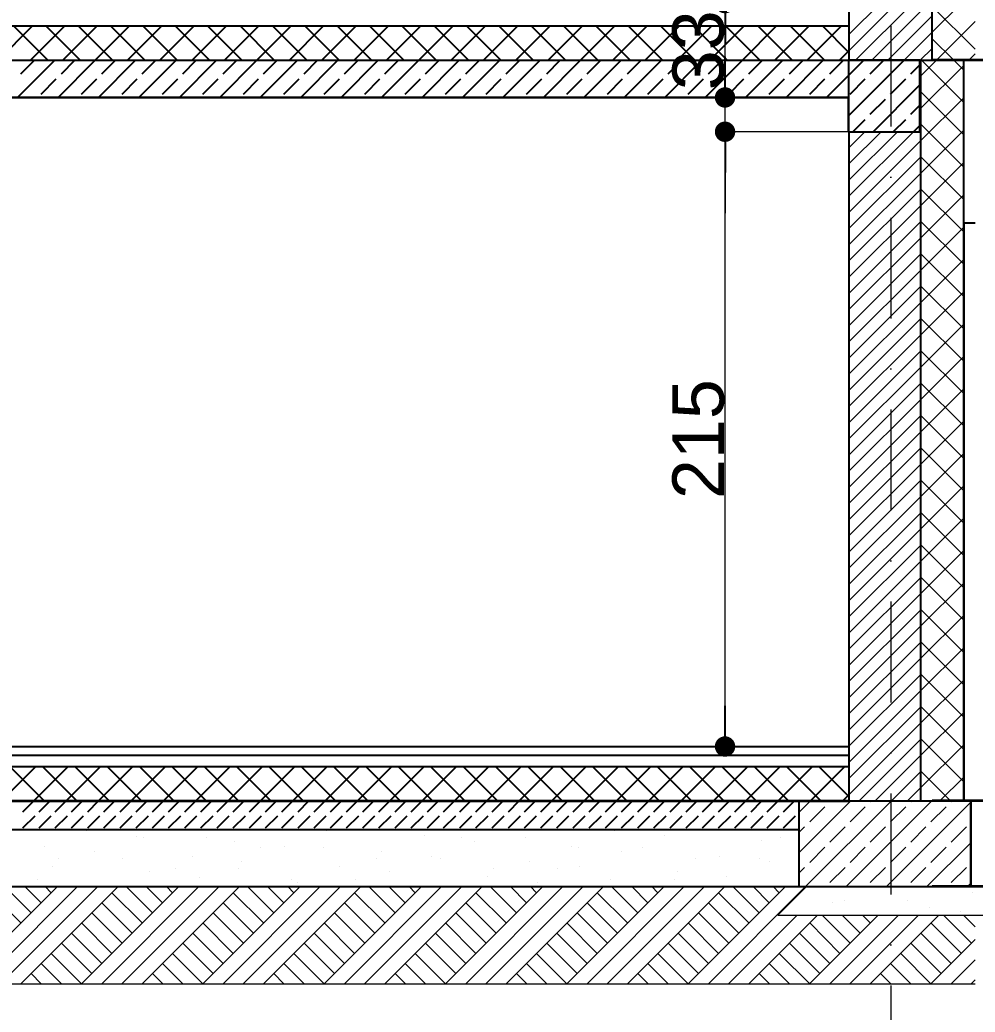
# Model space of a CAD drawing. Header units: millimetres. Extents: x 4647 to 73915, y -13612 to -8141.
# Drawn here: x 17653.5 to 17987.6, y -11426.5 to -11079.4 of the extents above; entities that cross this region are included whole.
import ezdxf
from ezdxf.enums import TextEntityAlignment as Align

# ---------------------------------------------------------------- set-up
doc = ezdxf.new("R2010")
doc.units = ezdxf.units.MM
doc.linetypes.add('Kropki i Kreski', pattern=[67.027776, 35.277777, -17.638888, 0, -14.111111])
for name, color, linetype in [('2D - Ogólne', 7, 'Continuous'), ('Konstrukcja - Siatka mod', 7, 'Continuous'), ('Konstrukcja - wieńce', 7, 'Continuous'), ('Konstrukcja - Ściany zew', 7, 'Continuous'), ('Sytuacja - Teren', 7, 'Continuous'), ('WIDOK', 7, 'Continuous'), ('Wymiarowanie - Ogólne', 7, 'Continuous')]:
    doc.layers.add(name, color=color, linetype=linetype)
doc.layers.add('Konstrukcja - Siatka mod_Nr_Pióra__1', color=7, linetype='Continuous', lineweight=5)
doc.layers.add('Konstrukcja - Siatka mod_Nr_Pióra__4', color=7, linetype='Continuous', lineweight=5, true_color=0x029e21)
doc.styles.add('GENERATED_STYLE_1', font='arialbd.ttf')
doc.styles.add('GENERATED_STYLE_3', font='arial.ttf')

# ---------------------------------------------------------------- blocks, each defined once
blk = doc.blocks.new('ARROWHEAD_11')
at = {"linetype": 'Continuous'}
blk.add_line((0, 0), (-1, 0), dxfattribs=at)
at = {"linetype": 'Continuous', "const_width": 0.25, "flags": 128}
blk.add_lwpolyline([(-0.125, 0, 1), (0.125, 0, 1)], format="xyb", close=True, dxfattribs=at)
blk = doc.blocks.new('Standardowy znacznik siatki_3')
at = {"layer": 'Konstrukcja - Siatka mod_Nr_Pióra__4', "linetype": 'Kropki i Kreski'}
blk.add_line((1, 0), (1660.6, 0), dxfattribs=at)
at = {"layer": 'Konstrukcja - Siatka mod_Nr_Pióra__1', "style": 'GENERATED_STYLE_1'}
blk.add_attdef('AC_MarkerText_1', text='', height=18, rotation=90, dxfattribs=at).set_placement((-6.71, -6.83), align=Align.BOTTOM_LEFT)

msp = doc.modelspace()

# ---------------------------------------------------------------- linework, layer by layer
for p, q in [((17968.26, -11093.57), (17943.26, -11093.57)), ((17943.26, -11093.57), (17943.26, -11118.57)), ((17968.26, -11118.57), (17968.26, -11093.57)), ((17943.26, -11106.57), (17525.55, -11106.57)), ((17943.26, -11118.57), (17943.26, -11106.57)), ((17943.56, -11118.57), (17943.26, -11118.57)), ((17943.26, -11118.57), (17968.26, -11118.57)), ((17943.56, -11333.57), (17943.56, -11118.57)), ((17987.56, -11150.57), (17983.56, -11150.57)), ((17983.56, -11150.57), (17983.56, -11352.57)), ((17630.75, -11333.57), (17943.56, -11333.57)), ((17983.56, -11352.57), (17986.06, -11352.57)), ((17986.06, -11352.57), (17986.06, -11382.57)), ((17986.06, -11382.57), (17987.56, -11382.57))]:
    msp.add_line(p, q)
at = {"layer": '2D - Ogólne', "color": 5, "lineweight": 35}
for p, q in [((18146.97, -11093.57), (17972.56, -11093.57)), ((18146.97, -11352.57), (17972.56, -11352.57)), ((18198.6, -11382.57), (17972.56, -11382.57))]:
    msp.add_line(p, q, dxfattribs=at)
at = {"layer": 'Konstrukcja - wieńce', "linetype": 'Continuous'}
for p, q in [((17943.26, -11098.9), (17948.59, -11093.57)), ((17943.26, -11113.04), (17962.73, -11093.57)), ((17950.91, -11098.32), (17955.66, -11093.57)), ((17965.05, -11098.32), (17968.26, -11095.11)), ((17943.84, -11105.39), (17949.14, -11100.09)), ((17951.87, -11118.57), (17968.26, -11102.18)), ((17957.98, -11105.39), (17963.29, -11100.09)), ((17950.91, -11112.46), (17956.21, -11107.16)), ((17965.05, -11112.46), (17968.26, -11109.25)), ((17944.8, -11118.57), (17949.14, -11114.23)), ((17958.94, -11118.57), (17963.29, -11114.23)), ((17966.01, -11118.57), (17968.26, -11116.33))]:
    msp.add_line(p, q, dxfattribs=at)
at = {"layer": 'Konstrukcja - wieńce'}
for p, q in [((17943.56, -11093.57), (17968.26, -11093.57)), ((17968.26, -11118.57), (17968.26, -11093.57)), ((17943.26, -11118.57), (17943.26, -11106.57)), ((17943.26, -11118.57), (17968.26, -11118.57))]:
    msp.add_line(p, q, dxfattribs=at)
at = {"layer": 'Konstrukcja - Ściany zew', "color": 251, "linetype": 'Continuous', "lineweight": 15}
for p, q in [((17943.56, -11084.46), (17954.45, -11073.57)), ((17943.56, -11090.11), (17960.1, -11073.57)), ((17945.76, -11093.57), (17965.76, -11073.57)), ((17951.42, -11093.57), (17971.42, -11073.57)), ((17972.56, -11083.74), (17982.73, -11073.57)), ((17987.56, -11089.71), (17972.56, -11074.71)), ((17957.07, -11093.57), (17972.56, -11078.08)), ((17974.04, -11093.57), (17987.56, -11080.06)), ((17962.73, -11093.57), (17972.56, -11083.74)), ((17980.1, -11093.57), (17972.56, -11086.02)), ((17968.39, -11093.57), (17972.56, -11089.4)), ((17985.36, -11093.57), (17987.56, -11091.37)), ((17968.26, -11093.7), (17968.39, -11093.57)), ((17968.56, -11099.06), (17974.04, -11093.57)), ((17983.56, -11108.34), (17968.79, -11093.57)), ((17983.56, -11097.02), (17980.1, -11093.57)), ((17968.56, -11110.37), (17983.56, -11095.37)), ((17968.26, -11099.36), (17968.56, -11099.06)), ((17968.26, -11105.01), (17968.56, -11104.71)), ((17983.56, -11119.65), (17968.56, -11104.65)), ((17968.56, -11121.68), (17983.56, -11106.68)), ((17968.26, -11110.67), (17968.56, -11110.37)), ((17968.26, -11116.33), (17968.56, -11116.03)), ((17983.56, -11130.96), (17968.56, -11115.96)), ((17943.56, -11124.06), (17949.04, -11118.57)), ((17943.56, -11129.71), (17954.7, -11118.57)), ((17943.56, -11135.37), (17960.36, -11118.57)), ((17943.56, -11141.03), (17966.01, -11118.57)), ((17968.56, -11133), (17983.56, -11118)), ((17943.56, -11146.68), (17968.56, -11121.68)), ((17943.56, -11152.34), (17968.56, -11127.34)), ((17983.56, -11142.28), (17968.56, -11127.28)), ((17968.56, -11144.31), (17983.56, -11129.31)), ((17943.56, -11158), (17968.56, -11133)), ((17943.56, -11163.65), (17968.56, -11138.65)), ((17983.56, -11153.59), (17968.56, -11138.59)), ((17968.56, -11155.62), (17983.56, -11140.62)), ((17943.56, -11169.31), (17968.56, -11144.31)), ((17943.56, -11174.97), (17968.56, -11149.97)), ((17983.56, -11164.91), (17968.56, -11149.91)), ((17968.56, -11166.94), (17983.56, -11151.94)), ((17943.56, -11180.62), (17968.56, -11155.62)), ((17983.56, -11176.22), (17968.56, -11161.22)), ((17943.56, -11186.28), (17968.56, -11161.28)), ((17968.56, -11178.25), (17983.56, -11163.25)), ((17943.56, -11191.94), (17968.56, -11166.94)), ((17943.56, -11197.59), (17968.56, -11172.59)), ((17983.56, -11187.53), (17968.56, -11172.53)), ((17968.56, -11189.56), (17983.56, -11174.56)), ((17943.56, -11203.25), (17968.56, -11178.25)), ((17943.56, -11208.91), (17968.56, -11183.91)), ((17983.56, -11198.85), (17968.56, -11183.85)), ((17968.56, -11200.88), (17983.56, -11185.88)), ((17943.56, -11214.56), (17968.56, -11189.56)), ((17943.56, -11220.22), (17968.56, -11195.22)), ((17983.56, -11210.16), (17968.56, -11195.16)), ((17968.56, -11212.19), (17983.56, -11197.19)), ((17943.56, -11225.88), (17968.56, -11200.88)), ((17943.56, -11231.54), (17968.56, -11206.54)), ((17983.56, -11221.47), (17968.56, -11206.47)), ((17968.56, -11223.51), (17983.56, -11208.51)), ((17943.56, -11237.19), (17968.56, -11212.19)), ((17943.56, -11242.85), (17968.56, -11217.85)), ((17983.56, -11232.79), (17968.56, -11217.79)), ((17968.56, -11234.82), (17983.56, -11219.82)), ((17943.56, -11248.51), (17968.56, -11223.51)), ((17943.56, -11254.16), (17968.56, -11229.16)), ((17983.56, -11244.1), (17968.56, -11229.1)), ((17968.56, -11246.13), (17983.56, -11231.13)), ((17943.56, -11259.82), (17968.56, -11234.82)), ((17943.56, -11265.48), (17968.56, -11240.48)), ((17983.56, -11255.42), (17968.56, -11240.42)), ((17968.56, -11257.45), (17983.56, -11242.45)), ((17943.56, -11271.13), (17968.56, -11246.13)), ((17943.56, -11276.79), (17968.56, -11251.79)), ((17983.56, -11266.73), (17968.56, -11251.73)), ((17968.56, -11268.76), (17983.56, -11253.76)), ((17943.56, -11282.45), (17968.56, -11257.45)), ((17943.56, -11288.1), (17968.56, -11263.1)), ((17983.56, -11278.04), (17968.56, -11263.04)), ((17968.56, -11280.07), (17983.56, -11265.07)), ((17943.56, -11293.76), (17968.56, -11268.76)), ((17943.56, -11299.42), (17968.56, -11274.42)), ((17983.56, -11289.36), (17968.56, -11274.36)), ((17968.56, -11291.39), (17983.56, -11276.39)), ((17943.56, -11305.07), (17968.56, -11280.07)), ((17943.56, -11310.73), (17968.56, -11285.73)), ((17983.56, -11300.67), (17968.56, -11285.67)), ((17968.56, -11302.7), (17983.56, -11287.7)), ((17943.56, -11316.39), (17968.56, -11291.39)), ((17943.56, -11322.04), (17968.56, -11297.04)), ((17983.56, -11311.98), (17968.56, -11296.98)), ((17968.56, -11314.02), (17983.56, -11299.02)), ((17943.56, -11327.7), (17968.56, -11302.7)), ((17943.56, -11333.36), (17968.56, -11308.36)), ((17983.56, -11323.3), (17968.56, -11308.3)), ((17968.56, -11325.33), (17983.56, -11310.33)), ((17943.56, -11339.02), (17968.56, -11314.02)), ((17943.56, -11344.67), (17968.56, -11319.67)), ((17983.56, -11334.61), (17968.56, -11319.61)), ((17968.56, -11336.64), (17983.56, -11321.64)), ((17943.56, -11350.33), (17968.56, -11325.33)), ((17946.98, -11352.57), (17968.56, -11330.99)), ((17983.56, -11345.93), (17968.56, -11330.93)), ((17968.56, -11347.96), (17983.56, -11332.96)), ((17952.63, -11352.57), (17968.56, -11336.64)), ((17958.29, -11352.57), (17968.56, -11342.3)), ((17978.89, -11352.57), (17968.56, -11342.24)), ((17975.26, -11352.57), (17983.56, -11344.27)), ((17963.95, -11352.57), (17968.56, -11347.96)), ((17926.06, -11356.52), (17930, -11352.57)), ((17926.06, -11370.66), (17944.15, -11352.57)), ((17928.29, -11382.57), (17958.29, -11352.57)), ((17929.7, -11359.95), (17935, -11354.64)), ((17936.77, -11352.88), (17937.08, -11352.57)), ((17942.43, -11382.57), (17972.43, -11352.57)), ((17943.84, -11359.95), (17949.14, -11354.64)), ((17950.91, -11352.88), (17951.22, -11352.57)), ((17956.57, -11382.57), (17986.06, -11353.08)), ((17957.98, -11359.95), (17963.29, -11354.64)), ((17965.05, -11352.88), (17965.36, -11352.57)), ((17972.12, -11359.95), (17977.43, -11354.64)), ((17979.2, -11352.88), (17979.5, -11352.57)), ((17926.06, -11363.59), (17927.93, -11361.71)), ((17936.77, -11367.02), (17942.07, -11361.71)), ((17950.91, -11367.02), (17956.21, -11361.71)), ((17965.05, -11367.02), (17970.36, -11361.71)), ((17979.2, -11367.02), (17984.5, -11361.71)), ((17929.7, -11374.09), (17935, -11368.79)), ((17943.84, -11374.09), (17949.14, -11368.79)), ((17957.98, -11374.09), (17963.29, -11368.79)), ((17970.72, -11382.57), (17986.06, -11367.23)), ((17972.12, -11374.09), (17977.43, -11368.79)), ((17926.06, -11377.73), (17927.93, -11375.86)), ((17936.77, -11381.16), (17942.07, -11375.86)), ((17950.91, -11381.16), (17956.21, -11375.86)), ((17965.05, -11381.16), (17970.36, -11375.86)), ((17979.2, -11381.16), (17984.5, -11375.86)), ((17952.35, -11382.78), (17952.35, -11382.78)), ((17984.86, -11382.57), (17986.06, -11381.37)), ((17986.49, -11384.51), (17986.49, -11384.51)), ((17937.55, -11388.17), (17937.55, -11388.17)), ((17941.72, -11387.53), (17941.72, -11387.53)), ((17963.99, -11387.53), (17963.99, -11387.53)), ((17971.69, -11389.89), (17971.69, -11389.89)), ((17982.55, -11391.24), (17982.55, -11391.24))]:
    msp.add_line(p, q, dxfattribs=at)
at = {"layer": 'Konstrukcja - Ściany zew'}
for p, q in [((17943.56, -11093.57), (17943.56, -11073.57)), ((17972.56, -11093.57), (17972.56, -11073.57)), ((17972.56, -11093.57), (17972.56, -11073.57)), ((17943.56, -11093.57), (17968.26, -11093.57)), ((17968.26, -11118.57), (17968.26, -11093.57)), ((17968.56, -11093.57), (17972.56, -11093.57)), ((17968.56, -11352.57), (17968.56, -11093.57)), ((17968.56, -11093.57), (17972.56, -11093.57)), ((17968.56, -11352.57), (17968.56, -11093.57)), ((17983.56, -11093.57), (17987.56, -11093.57)), ((17983.56, -11352.57), (17983.56, -11093.57)), ((17943.56, -11118.57), (17968.26, -11118.57)), ((17943.56, -11352.57), (17943.56, -11118.57)), ((17926.06, -11382.57), (17926.06, -11352.57)), ((17926.06, -11352.57), (17986.06, -11352.57)), ((17943.56, -11352.57), (17968.56, -11352.57)), ((17968.56, -11352.57), (17983.56, -11352.57)), ((17986.06, -11382.57), (17986.06, -11352.57)), ((17926.06, -11382.57), (17986.06, -11382.57))]:
    msp.add_line(p, q, dxfattribs=at)
at = {"layer": 'Konstrukcja - Ściany zew', "color": 8, "lineweight": 13}
for p, q in [((17918.56, -11392.57), (17928.56, -11382.57)), ((17928.56, -11382.57), (17988.56, -11382.57)), ((17918.56, -11392.57), (17998.56, -11392.57))]:
    msp.add_line(p, q, dxfattribs=at)
at = {"layer": 'Sytuacja - Teren'}
msp.add_line((17987.56, -11150.57), (17983.56, -11150.57), dxfattribs=at)
at = {"layer": 'Sytuacja - Teren', "color": 53, "lineweight": 13}
for p, q in [((17038.56, -11382.57), (17928.56, -11382.57)), ((17918.56, -11392.57), (17928.56, -11382.57)), ((17918.56, -11392.57), (17987.56, -11392.57)), ((16979.57, -11416.57), (17987.56, -11416.57))]:
    msp.add_line(p, q, dxfattribs=at)
at = {"layer": 'Sytuacja - Teren', "color": 41, "linetype": 'Continuous', "lineweight": 13}
for p, q in [((17632.66, -11416.57), (17666.66, -11382.57)), ((17639.73, -11416.57), (17673.73, -11382.57)), ((17646.8, -11416.57), (17680.8, -11382.57)), ((17657.46, -11391.77), (17648.26, -11382.57)), ((17653.87, -11416.57), (17687.87, -11382.57)), ((17661, -11388.23), (17655.33, -11382.57)), ((17664.53, -11384.7), (17662.41, -11382.57)), ((17675.09, -11416.57), (17709.09, -11382.57)), ((17682.16, -11416.57), (17716.16, -11382.57)), ((17689.23, -11416.57), (17723.23, -11382.57)), ((17699.89, -11391.77), (17690.69, -11382.57)), ((17696.3, -11416.57), (17730.3, -11382.57)), ((17703.42, -11388.23), (17697.76, -11382.57)), ((17706.96, -11384.7), (17704.83, -11382.57)), ((17717.51, -11416.57), (17751.51, -11382.57)), ((17724.58, -11416.57), (17758.58, -11382.57)), ((17731.65, -11416.57), (17765.65, -11382.57)), ((17742.31, -11391.77), (17733.12, -11382.57)), ((17738.73, -11416.57), (17772.73, -11382.57)), ((17745.85, -11388.23), (17740.19, -11382.57)), ((17749.39, -11384.7), (17747.26, -11382.57)), ((17759.94, -11416.57), (17793.94, -11382.57)), ((17767.01, -11416.57), (17801.01, -11382.57)), ((17774.08, -11416.57), (17808.08, -11382.57)), ((17784.74, -11391.77), (17775.54, -11382.57)), ((17781.15, -11416.57), (17815.15, -11382.57)), ((17788.28, -11388.23), (17782.61, -11382.57)), ((17791.81, -11384.7), (17789.68, -11382.57)), ((17802.37, -11416.57), (17836.37, -11382.57)), ((17809.44, -11416.57), (17843.44, -11382.57)), ((17816.51, -11416.57), (17850.51, -11382.57)), ((17827.17, -11391.77), (17817.97, -11382.57)), ((17823.58, -11416.57), (17857.58, -11382.57)), ((17830.7, -11388.23), (17825.04, -11382.57)), ((17834.24, -11384.7), (17832.11, -11382.57)), ((17844.79, -11416.57), (17878.79, -11382.57)), ((17851.86, -11416.57), (17885.86, -11382.57)), ((17858.93, -11416.57), (17892.93, -11382.57)), ((17869.59, -11391.77), (17860.4, -11382.57)), ((17866, -11416.57), (17900, -11382.57)), ((17873.13, -11388.23), (17867.47, -11382.57)), ((17876.66, -11384.7), (17874.54, -11382.57)), ((17887.22, -11416.57), (17921.22, -11382.57)), ((17894.29, -11416.57), (17928.29, -11382.57)), ((17912.02, -11391.77), (17902.82, -11382.57)), ((17915.56, -11388.23), (17909.89, -11382.57)), ((17919.09, -11384.7), (17916.96, -11382.57)), ((17653.93, -11395.3), (17643.32, -11384.7)), ((17696.35, -11395.3), (17685.75, -11384.7)), ((17738.78, -11395.3), (17728.17, -11384.7)), ((17781.21, -11395.3), (17770.6, -11384.7)), ((17823.63, -11395.3), (17813.02, -11384.7)), ((17866.06, -11395.3), (17855.45, -11384.7)), ((17908.48, -11395.3), (17897.88, -11384.7)), ((17692.82, -11398.84), (17682.21, -11388.23)), ((17735.24, -11398.84), (17724.64, -11388.23)), ((17777.67, -11398.84), (17767.06, -11388.23)), ((17820.1, -11398.84), (17809.49, -11388.23)), ((17862.52, -11398.84), (17851.92, -11388.23)), ((17904.95, -11398.84), (17894.34, -11388.23)), ((17689.28, -11402.37), (17678.67, -11391.77)), ((17731.71, -11402.37), (17721.1, -11391.77)), ((17774.13, -11402.37), (17763.53, -11391.77)), ((17816.56, -11402.37), (17805.95, -11391.77)), ((17858.99, -11402.37), (17848.38, -11391.77)), ((17901.41, -11402.37), (17890.81, -11391.77)), ((17901.36, -11416.57), (17925.36, -11392.57)), ((17908.43, -11416.57), (17932.43, -11392.57)), ((17929.64, -11416.57), (17953.64, -11392.57)), ((17943.84, -11402.37), (17934.04, -11392.57)), ((17936.72, -11416.57), (17960.72, -11392.57)), ((17947.38, -11398.84), (17941.11, -11392.57)), ((17943.79, -11416.57), (17967.79, -11392.57)), ((17950.91, -11395.3), (17948.18, -11392.57)), ((17950.86, -11416.57), (17974.86, -11392.57)), ((17986.27, -11402.37), (17976.46, -11392.57)), ((17987.56, -11396.59), (17983.53, -11392.57)), ((17685.75, -11405.91), (17675.14, -11395.3)), ((17728.17, -11405.91), (17717.57, -11395.3)), ((17770.6, -11405.91), (17759.99, -11395.3)), ((17813.02, -11405.91), (17802.42, -11395.3)), ((17855.45, -11405.91), (17844.84, -11395.3)), ((17897.88, -11405.91), (17887.27, -11395.3)), ((17940.3, -11405.91), (17929.7, -11395.3)), ((17982.73, -11405.91), (17972.12, -11395.3)), ((17682.21, -11409.44), (17671.6, -11398.84)), ((17724.64, -11409.44), (17714.03, -11398.84)), ((17767.06, -11409.44), (17756.46, -11398.84)), ((17809.49, -11409.44), (17798.88, -11398.84)), ((17851.92, -11409.44), (17841.31, -11398.84)), ((17894.34, -11409.44), (17883.74, -11398.84)), ((17936.77, -11409.44), (17926.16, -11398.84)), ((17979.2, -11409.44), (17968.59, -11398.84)), ((17678.67, -11412.98), (17668.07, -11402.37)), ((17721.1, -11412.98), (17710.49, -11402.37)), ((17763.53, -11412.98), (17752.92, -11402.37)), ((17805.95, -11412.98), (17795.35, -11402.37)), ((17848.38, -11412.98), (17837.77, -11402.37)), ((17890.81, -11412.98), (17880.2, -11402.37)), ((17933.23, -11412.98), (17922.63, -11402.37)), ((17975.66, -11412.98), (17965.05, -11402.37)), ((17972.07, -11416.57), (17987.56, -11401.08)), ((17675.14, -11416.52), (17664.53, -11405.91)), ((17717.57, -11416.52), (17706.96, -11405.91)), ((17759.99, -11416.52), (17749.39, -11405.91)), ((17802.42, -11416.52), (17791.81, -11405.91)), ((17844.84, -11416.52), (17834.24, -11405.91)), ((17887.27, -11416.52), (17876.66, -11405.91)), ((17929.7, -11416.52), (17919.09, -11405.91)), ((17972.12, -11416.52), (17961.52, -11405.91)), ((17668.12, -11416.57), (17661, -11409.44)), ((17710.55, -11416.57), (17703.42, -11409.44)), ((17752.97, -11416.57), (17745.85, -11409.44)), ((17795.4, -11416.57), (17788.28, -11409.44)), ((17837.83, -11416.57), (17830.7, -11409.44)), ((17880.25, -11416.57), (17873.13, -11409.44)), ((17922.68, -11416.57), (17915.56, -11409.44)), ((17965.11, -11416.57), (17957.98, -11409.44)), ((17979.14, -11416.57), (17987.56, -11408.15)), ((17661.05, -11416.57), (17657.46, -11412.98)), ((17703.48, -11416.57), (17699.89, -11412.98)), ((17745.9, -11416.57), (17742.31, -11412.98)), ((17788.33, -11416.57), (17784.74, -11412.98)), ((17830.76, -11416.57), (17827.17, -11412.98)), ((17873.18, -11416.57), (17869.59, -11412.98)), ((17915.61, -11416.57), (17912.02, -11412.98)), ((17958.04, -11416.57), (17954.45, -11412.98)), ((17653.98, -11416.57), (17653.93, -11416.52)), ((17696.41, -11416.57), (17696.35, -11416.52)), ((17738.83, -11416.57), (17738.78, -11416.52)), ((17781.26, -11416.57), (17781.21, -11416.52)), ((17823.68, -11416.57), (17823.63, -11416.52)), ((17866.11, -11416.57), (17866.06, -11416.52)), ((17908.54, -11416.57), (17908.48, -11416.52)), ((17950.96, -11416.57), (17950.91, -11416.52)), ((17986.21, -11416.57), (17987.56, -11415.22))]:
    msp.add_line(p, q, dxfattribs=at)
at = {"layer": 'WIDOK'}
for p, q in [((17943.56, -11081.57), (17943.56, -11076.07)), ((17023.56, -11081.57), (17943.56, -11081.57)), ((17023.56, -11081.57), (17943.56, -11081.57)), ((17943.56, -11093.57), (17943.56, -11081.57)), ((17023.86, -11093.57), (17943.26, -11093.57)), ((17023.86, -11093.57), (17943.26, -11093.57)), ((17943.26, -11093.57), (17943.56, -11093.57)), ((17023.86, -11106.57), (17943.26, -11106.57)), ((17525.55, -11333.57), (17943.56, -11333.57)), ((17943.56, -11336.57), (17943.56, -11333.57)), ((17525.55, -11336.57), (17943.56, -11336.57)), ((17525.55, -11336.57), (17943.56, -11336.57)), ((17943.56, -11340.57), (17943.56, -11336.57)), ((17525.55, -11340.57), (17943.56, -11340.57)), ((17525.55, -11340.57), (17943.56, -11340.57)), ((17943.56, -11352.57), (17943.56, -11340.57)), ((17041.06, -11352.57), (17926.06, -11352.57)), ((17926.06, -11362.57), (17926.06, -11352.57)), ((17041.06, -11362.57), (17926.06, -11362.57)), ((17041.06, -11362.57), (17926.06, -11362.57)), ((17926.06, -11382.57), (17926.06, -11362.57)), ((17041.06, -11382.57), (17926.06, -11382.57))]:
    msp.add_line(p, q, dxfattribs=at)
at = {"layer": 'WIDOK', "linetype": 'Continuous'}
for p, q in [((17645.95, -11093.57), (17657.95, -11081.57)), ((17663.32, -11093.57), (17651.32, -11081.57)), ((17657.26, -11093.57), (17669.26, -11081.57)), ((17674.63, -11093.57), (17662.63, -11081.57)), ((17668.57, -11093.57), (17680.57, -11081.57)), ((17685.95, -11093.57), (17673.95, -11081.57)), ((17679.89, -11093.57), (17691.89, -11081.57)), ((17697.26, -11093.57), (17685.26, -11081.57)), ((17691.2, -11093.57), (17703.2, -11081.57)), ((17708.57, -11093.57), (17696.57, -11081.57)), ((17702.52, -11093.57), (17714.52, -11081.57)), ((17719.89, -11093.57), (17707.89, -11081.57)), ((17713.83, -11093.57), (17725.83, -11081.57)), ((17731.2, -11093.57), (17719.2, -11081.57)), ((17725.14, -11093.57), (17737.14, -11081.57)), ((17742.52, -11093.57), (17730.52, -11081.57)), ((17736.46, -11093.57), (17748.46, -11081.57)), ((17753.83, -11093.57), (17741.83, -11081.57)), ((17747.77, -11093.57), (17759.77, -11081.57)), ((17765.14, -11093.57), (17753.14, -11081.57)), ((17759.08, -11093.57), (17771.08, -11081.57)), ((17776.46, -11093.57), (17764.46, -11081.57)), ((17770.4, -11093.57), (17782.4, -11081.57)), ((17787.77, -11093.57), (17775.77, -11081.57)), ((17781.71, -11093.57), (17793.71, -11081.57)), ((17799.08, -11093.57), (17787.08, -11081.57)), ((17793.02, -11093.57), (17805.02, -11081.57)), ((17810.4, -11093.57), (17798.4, -11081.57)), ((17804.34, -11093.57), (17816.34, -11081.57)), ((17821.71, -11093.57), (17809.71, -11081.57)), ((17815.65, -11093.57), (17827.65, -11081.57)), ((17833.02, -11093.57), (17821.02, -11081.57)), ((17826.97, -11093.57), (17838.97, -11081.57)), ((17844.34, -11093.57), (17832.34, -11081.57)), ((17838.28, -11093.57), (17850.28, -11081.57)), ((17855.65, -11093.57), (17843.65, -11081.57)), ((17849.59, -11093.57), (17861.59, -11081.57)), ((17866.97, -11093.57), (17854.97, -11081.57)), ((17860.91, -11093.57), (17872.91, -11081.57)), ((17878.28, -11093.57), (17866.28, -11081.57)), ((17872.22, -11093.57), (17884.22, -11081.57)), ((17889.59, -11093.57), (17877.59, -11081.57)), ((17883.53, -11093.57), (17895.53, -11081.57)), ((17900.91, -11093.57), (17888.91, -11081.57)), ((17894.85, -11093.57), (17906.85, -11081.57)), ((17912.22, -11093.57), (17900.22, -11081.57)), ((17906.16, -11093.57), (17918.16, -11081.57)), ((17923.53, -11093.57), (17911.53, -11081.57)), ((17917.48, -11093.57), (17929.48, -11081.57)), ((17934.85, -11093.57), (17922.85, -11081.57)), ((17928.79, -11093.57), (17940.79, -11081.57)), ((17943.56, -11090.96), (17934.16, -11081.57)), ((17940.1, -11093.57), (17943.56, -11090.11)), ((17652.75, -11106.57), (17665.75, -11093.57)), ((17653.93, -11098.32), (17658.67, -11093.57)), ((17666.89, -11106.57), (17679.89, -11093.57)), ((17668.07, -11098.32), (17672.82, -11093.57)), ((17681.03, -11106.57), (17694.03, -11093.57)), ((17682.21, -11098.32), (17686.96, -11093.57)), ((17695.17, -11106.57), (17708.17, -11093.57)), ((17696.35, -11098.32), (17701.1, -11093.57)), ((17709.31, -11106.57), (17722.31, -11093.57)), ((17710.49, -11098.32), (17715.24, -11093.57)), ((17723.46, -11106.57), (17736.46, -11093.57)), ((17724.64, -11098.32), (17729.39, -11093.57)), ((17737.6, -11106.57), (17750.6, -11093.57)), ((17738.78, -11098.32), (17743.53, -11093.57)), ((17751.74, -11106.57), (17764.74, -11093.57)), ((17752.92, -11098.32), (17757.67, -11093.57)), ((17765.88, -11106.57), (17778.88, -11093.57)), ((17767.06, -11098.32), (17771.81, -11093.57)), ((17780.02, -11106.57), (17793.02, -11093.57)), ((17781.21, -11098.32), (17785.95, -11093.57)), ((17794.17, -11106.57), (17807.17, -11093.57)), ((17795.35, -11098.32), (17800.1, -11093.57)), ((17808.31, -11106.57), (17821.31, -11093.57)), ((17809.49, -11098.32), (17814.24, -11093.57)), ((17822.45, -11106.57), (17835.45, -11093.57)), ((17823.63, -11098.32), (17828.38, -11093.57)), ((17836.59, -11106.57), (17849.59, -11093.57)), ((17837.77, -11098.32), (17842.52, -11093.57)), ((17850.74, -11106.57), (17863.74, -11093.57)), ((17851.92, -11098.32), (17856.66, -11093.57)), ((17864.88, -11106.57), (17877.88, -11093.57)), ((17866.06, -11098.32), (17870.81, -11093.57)), ((17879.02, -11106.57), (17892.02, -11093.57)), ((17880.2, -11098.32), (17884.95, -11093.57)), ((17893.16, -11106.57), (17906.16, -11093.57)), ((17894.34, -11098.32), (17899.09, -11093.57)), ((17907.3, -11106.57), (17920.3, -11093.57)), ((17908.48, -11098.32), (17913.23, -11093.57)), ((17921.45, -11106.57), (17934.45, -11093.57)), ((17922.63, -11098.32), (17927.38, -11093.57)), ((17936.77, -11098.32), (17941.52, -11093.57)), ((17661, -11105.39), (17666.3, -11100.09)), ((17675.14, -11105.39), (17680.44, -11100.09)), ((17689.28, -11105.39), (17694.58, -11100.09)), ((17703.42, -11105.39), (17708.73, -11100.09)), ((17717.57, -11105.39), (17722.87, -11100.09)), ((17731.71, -11105.39), (17737.01, -11100.09)), ((17745.85, -11105.39), (17751.15, -11100.09)), ((17759.99, -11105.39), (17765.3, -11100.09)), ((17774.13, -11105.39), (17779.44, -11100.09)), ((17788.28, -11105.39), (17793.58, -11100.09)), ((17802.42, -11105.39), (17807.72, -11100.09)), ((17816.56, -11105.39), (17821.86, -11100.09)), ((17830.7, -11105.39), (17836.01, -11100.09)), ((17844.84, -11105.39), (17850.15, -11100.09)), ((17858.99, -11105.39), (17864.29, -11100.09)), ((17873.13, -11105.39), (17878.43, -11100.09)), ((17887.27, -11105.39), (17892.57, -11100.09)), ((17901.41, -11105.39), (17906.72, -11100.09)), ((17915.56, -11105.39), (17920.86, -11100.09)), ((17929.7, -11105.39), (17935, -11100.09)), ((17935.59, -11106.57), (17943.26, -11098.9)), ((17647.16, -11352.57), (17659.16, -11340.57)), ((17662.1, -11352.57), (17650.1, -11340.57)), ((17658.48, -11352.57), (17670.48, -11340.57)), ((17673.42, -11352.57), (17661.42, -11340.57)), ((17669.79, -11352.57), (17681.79, -11340.57)), ((17684.73, -11352.57), (17672.73, -11340.57)), ((17681.1, -11352.57), (17693.1, -11340.57)), ((17696.05, -11352.57), (17684.05, -11340.57)), ((17692.42, -11352.57), (17704.42, -11340.57)), ((17707.36, -11352.57), (17695.36, -11340.57)), ((17703.73, -11352.57), (17715.73, -11340.57)), ((17718.67, -11352.57), (17706.67, -11340.57)), ((17715.04, -11352.57), (17727.04, -11340.57)), ((17729.99, -11352.57), (17717.99, -11340.57)), ((17726.36, -11352.57), (17738.36, -11340.57)), ((17741.3, -11352.57), (17729.3, -11340.57)), ((17737.67, -11352.57), (17749.67, -11340.57)), ((17752.61, -11352.57), (17740.61, -11340.57)), ((17748.99, -11352.57), (17760.99, -11340.57)), ((17763.93, -11352.57), (17751.93, -11340.57)), ((17760.3, -11352.57), (17772.3, -11340.57)), ((17775.24, -11352.57), (17763.24, -11340.57)), ((17771.61, -11352.57), (17783.61, -11340.57)), ((17786.55, -11352.57), (17774.55, -11340.57)), ((17782.93, -11352.57), (17794.93, -11340.57)), ((17797.87, -11352.57), (17785.87, -11340.57)), ((17794.24, -11352.57), (17806.24, -11340.57)), ((17809.18, -11352.57), (17797.18, -11340.57)), ((17805.55, -11352.57), (17817.55, -11340.57)), ((17820.5, -11352.57), (17808.5, -11340.57)), ((17816.87, -11352.57), (17828.87, -11340.57)), ((17831.81, -11352.57), (17819.81, -11340.57)), ((17828.18, -11352.57), (17840.18, -11340.57)), ((17843.12, -11352.57), (17831.12, -11340.57)), ((17839.5, -11352.57), (17851.5, -11340.57)), ((17854.44, -11352.57), (17842.44, -11340.57)), ((17850.81, -11352.57), (17862.81, -11340.57)), ((17865.75, -11352.57), (17853.75, -11340.57)), ((17862.12, -11352.57), (17874.12, -11340.57)), ((17877.06, -11352.57), (17865.06, -11340.57)), ((17873.44, -11352.57), (17885.44, -11340.57)), ((17888.38, -11352.57), (17876.38, -11340.57)), ((17884.75, -11352.57), (17896.75, -11340.57)), ((17899.69, -11352.57), (17887.69, -11340.57)), ((17896.06, -11352.57), (17908.06, -11340.57)), ((17911.01, -11352.57), (17899.01, -11340.57)), ((17907.38, -11352.57), (17919.38, -11340.57)), ((17922.32, -11352.57), (17910.32, -11340.57)), ((17918.69, -11352.57), (17930.69, -11340.57)), ((17933.63, -11352.57), (17921.63, -11340.57)), ((17930, -11352.57), (17942, -11340.57)), ((17943.56, -11351.18), (17932.95, -11340.57)), ((17941.32, -11352.57), (17943.56, -11350.33)), ((17654.63, -11356.41), (17658.48, -11352.57)), ((17660.29, -11356.41), (17664.13, -11352.57)), ((17665.95, -11356.41), (17669.79, -11352.57)), ((17671.6, -11356.41), (17675.45, -11352.57)), ((17677.26, -11356.41), (17681.1, -11352.57)), ((17682.92, -11356.41), (17686.76, -11352.57)), ((17688.57, -11356.41), (17692.42, -11352.57)), ((17694.23, -11356.41), (17698.07, -11352.57)), ((17699.89, -11356.41), (17703.73, -11352.57)), ((17705.54, -11356.41), (17709.39, -11352.57)), ((17711.2, -11356.41), (17715.04, -11352.57)), ((17716.86, -11356.41), (17720.7, -11352.57)), ((17722.52, -11356.41), (17726.36, -11352.57)), ((17728.17, -11356.41), (17732.01, -11352.57)), ((17733.83, -11356.41), (17737.67, -11352.57)), ((17739.49, -11356.41), (17743.33, -11352.57)), ((17745.14, -11356.41), (17748.99, -11352.57)), ((17750.8, -11356.41), (17754.64, -11352.57)), ((17756.46, -11356.41), (17760.3, -11352.57)), ((17762.11, -11356.41), (17765.96, -11352.57)), ((17767.77, -11356.41), (17771.61, -11352.57)), ((17773.43, -11356.41), (17777.27, -11352.57)), ((17779.08, -11356.41), (17782.93, -11352.57)), ((17784.74, -11356.41), (17788.58, -11352.57)), ((17790.4, -11356.41), (17794.24, -11352.57)), ((17796.05, -11356.41), (17799.9, -11352.57)), ((17801.71, -11356.41), (17805.55, -11352.57)), ((17807.37, -11356.41), (17811.21, -11352.57)), ((17813.02, -11356.41), (17816.87, -11352.57)), ((17818.68, -11356.41), (17822.52, -11352.57)), ((17824.34, -11356.41), (17828.18, -11352.57)), ((17830, -11356.41), (17833.84, -11352.57)), ((17835.65, -11356.41), (17839.5, -11352.57)), ((17841.31, -11356.41), (17845.15, -11352.57)), ((17846.97, -11356.41), (17850.81, -11352.57)), ((17852.62, -11356.41), (17856.47, -11352.57)), ((17858.28, -11356.41), (17862.12, -11352.57)), ((17863.94, -11356.41), (17867.78, -11352.57)), ((17869.59, -11356.41), (17873.44, -11352.57)), ((17875.25, -11356.41), (17879.09, -11352.57)), ((17880.91, -11356.41), (17884.75, -11352.57)), ((17886.56, -11356.41), (17890.41, -11352.57)), ((17892.22, -11356.41), (17896.06, -11352.57)), ((17897.88, -11356.41), (17901.72, -11352.57)), ((17903.53, -11356.41), (17907.38, -11352.57)), ((17909.19, -11356.41), (17913.03, -11352.57)), ((17914.85, -11356.41), (17918.69, -11352.57)), ((17920.51, -11356.41), (17924.35, -11352.57)), ((17654.63, -11362.07), (17658.88, -11357.83)), ((17660.29, -11362.07), (17664.53, -11357.83)), ((17665.95, -11362.07), (17670.19, -11357.83)), ((17671.6, -11362.07), (17675.85, -11357.83)), ((17677.26, -11362.07), (17681.5, -11357.83)), ((17682.92, -11362.07), (17687.16, -11357.83)), ((17688.57, -11362.07), (17692.82, -11357.83)), ((17694.23, -11362.07), (17698.47, -11357.83)), ((17699.89, -11362.07), (17704.13, -11357.83)), ((17705.54, -11362.07), (17709.79, -11357.83)), ((17711.2, -11362.07), (17715.44, -11357.83)), ((17716.86, -11362.07), (17721.1, -11357.83)), ((17722.52, -11362.07), (17726.76, -11357.83)), ((17728.17, -11362.07), (17732.41, -11357.83)), ((17733.83, -11362.07), (17738.07, -11357.83)), ((17739.49, -11362.07), (17743.73, -11357.83)), ((17745.14, -11362.07), (17749.39, -11357.83)), ((17750.8, -11362.07), (17755.04, -11357.83)), ((17756.46, -11362.07), (17760.7, -11357.83)), ((17762.11, -11362.07), (17766.36, -11357.83)), ((17767.77, -11362.07), (17772.01, -11357.83)), ((17773.43, -11362.07), (17777.67, -11357.83)), ((17779.08, -11362.07), (17783.33, -11357.83)), ((17784.74, -11362.07), (17788.98, -11357.83)), ((17790.4, -11362.07), (17794.64, -11357.83)), ((17796.05, -11362.07), (17800.3, -11357.83)), ((17801.71, -11362.07), (17805.95, -11357.83)), ((17807.37, -11362.07), (17811.61, -11357.83)), ((17813.02, -11362.07), (17817.27, -11357.83)), ((17818.68, -11362.07), (17822.92, -11357.83)), ((17824.34, -11362.07), (17828.58, -11357.83)), ((17830, -11362.07), (17834.24, -11357.83)), ((17835.65, -11362.07), (17839.89, -11357.83)), ((17841.31, -11362.07), (17845.55, -11357.83)), ((17846.97, -11362.07), (17851.21, -11357.83)), ((17852.62, -11362.07), (17856.87, -11357.83)), ((17858.28, -11362.07), (17862.52, -11357.83)), ((17863.94, -11362.07), (17868.18, -11357.83)), ((17869.59, -11362.07), (17873.84, -11357.83)), ((17875.25, -11362.07), (17879.49, -11357.83)), ((17880.91, -11362.07), (17885.15, -11357.83)), ((17886.56, -11362.07), (17890.81, -11357.83)), ((17892.22, -11362.07), (17896.46, -11357.83)), ((17897.88, -11362.07), (17902.12, -11357.83)), ((17903.53, -11362.07), (17907.78, -11357.83)), ((17909.19, -11362.07), (17913.43, -11357.83)), ((17914.85, -11362.07), (17919.09, -11357.83)), ((17920.51, -11362.07), (17924.75, -11357.83)), ((17677, -11363.07), (17677, -11363.07)), ((17694.43, -11364.92), (17694.43, -11364.92)), ((17696.71, -11365.25), (17696.71, -11365.25)), ((17718.98, -11365.25), (17718.98, -11365.25)), ((17760.81, -11363.1), (17760.81, -11363.1)), ((17794.96, -11364.83), (17794.96, -11364.83)), ((17808.08, -11365.25), (17808.08, -11365.25)), ((17830.35, -11365.25), (17830.35, -11365.25)), ((17861.35, -11363.01), (17861.35, -11363.01)), ((17878.78, -11364.86), (17878.78, -11364.86)), ((17919.44, -11365.25), (17919.44, -11365.25)), ((17662.2, -11368.45), (17662.2, -11368.45)), ((17728.58, -11366.64), (17728.58, -11366.64)), ((17737.54, -11368.96), (17737.54, -11368.96)), ((17746.01, -11368.49), (17746.01, -11368.49)), ((17759.82, -11368.96), (17759.82, -11368.96)), ((17812.4, -11366.68), (17812.4, -11366.68)), ((17846.55, -11368.4), (17846.55, -11368.4)), ((17848.91, -11368.96), (17848.91, -11368.96)), ((17871.18, -11368.96), (17871.18, -11368.96)), ((17912.93, -11366.59), (17912.93, -11366.59)), ((17667.01, -11372.68), (17667.01, -11372.68)), ((17679.63, -11370.3), (17679.63, -11370.3)), ((17689.28, -11372.68), (17689.28, -11372.68)), ((17713.78, -11372.03), (17713.78, -11372.03)), ((17778.38, -11372.68), (17778.38, -11372.68)), ((17780.16, -11370.21), (17780.16, -11370.21)), ((17797.6, -11372.06), (17797.6, -11372.06)), ((17800.65, -11372.68), (17800.65, -11372.68)), ((17863.98, -11370.25), (17863.98, -11370.25)), ((17889.75, -11372.68), (17889.75, -11372.68)), ((17898.13, -11371.97), (17898.13, -11371.97)), ((17912.02, -11372.68), (17912.02, -11372.68)), ((17664.83, -11375.69), (17664.83, -11375.69)), ((17707.84, -11376.39), (17707.84, -11376.39)), ((17730.12, -11376.39), (17730.12, -11376.39)), ((17731.21, -11373.88), (17731.21, -11373.88)), ((17765.36, -11375.6), (17765.36, -11375.6)), ((17819.21, -11376.39), (17819.21, -11376.39)), ((17831.75, -11373.79), (17831.75, -11373.79)), ((17841.49, -11376.39), (17841.49, -11376.39)), ((17849.18, -11375.64), (17849.18, -11375.64)), ((17915.56, -11373.82), (17915.56, -11373.82)), ((17698.98, -11377.41), (17698.98, -11377.41)), ((17716.41, -11379.26), (17716.41, -11379.26)), ((17782.8, -11377.45), (17782.8, -11377.45)), ((17816.95, -11379.17), (17816.95, -11379.17)), ((17883.33, -11377.36), (17883.33, -11377.36)), ((17900.76, -11379.21), (17900.76, -11379.21)), ((17659.58, -11380.1), (17659.58, -11380.1)), ((17748.68, -11380.1), (17748.68, -11380.1)), ((17750.56, -11380.99), (17750.56, -11380.99)), ((17770.95, -11380.1), (17770.95, -11380.1)), ((17834.38, -11381.02), (17834.38, -11381.02)), ((17860.05, -11380.1), (17860.05, -11380.1)), ((17882.32, -11380.1), (17882.32, -11380.1))]:
    msp.add_line(p, q, dxfattribs=at)
at = {"layer": 'WIDOK', "color": 251, "lineweight": 35}
msp.add_line((17525.55, -11352.57), (17943.56, -11352.57), dxfattribs=at)
at = {"layer": 'Wymiarowanie - Ogólne', "color": 151, "lineweight": 20}
for p, q in [((17900.11, -11092.32), (17900.11, -11054)), ((17900.11, -11092.32), (17900.11, -11087.82)), ((17912.33, -11106.57), (17899.93, -11106.57)), ((17912.33, -11106.57), (17899.93, -11106.57)), ((17900.11, -11118.57), (17900.11, -11106.57)), ((17943.56, -11118.57), (17899.93, -11118.57)), ((17943.56, -11118.57), (17899.93, -11118.57)), ((17900.11, -11319.32), (17900.11, -11132.82)), ((17900.11, -11132.82), (17900.11, -11147.07)), ((17926.63, -11333.57), (17899.93, -11333.57))]:
    msp.add_line(p, q, dxfattribs=at)

# ---------------------------------------------------------------- block references
at = {"layer": 'Konstrukcja - Siatka mod', "color": 251, "lineweight": 15, "rotation": 270}
msp.add_blockref('Standardowy znacznik siatki_3', (17958.06, -10073.57), dxfattribs=at)
at = {"layer": 'Wymiarowanie - Ogólne', "color": 151, "lineweight": 20, "xscale": 14.25, "yscale": 14.25, "zscale": 14.25}
for p, rotation in [((17900.11, -11073.57), 90), ((17900.11, -11106.57), 270), ((17900.11, -11106.57), 270), ((17900.11, -11118.57), 90), ((17900.11, -11118.57), 90), ((17900.11, -11333.57), 270)]:
    msp.add_blockref('ARROWHEAD_11', p, dxfattribs=dict(at, rotation=rotation))

# ---------------------------------------------------------------- texts
at = {"layer": 'Wymiarowanie - Ogólne', "color": 8, "lineweight": 20, "char_height": 18, "attachment_point": 5, "rotation": 90, "style": 'GENERATED_STYLE_3'}
for s, insert in [('\\A1;33', (17890.82, -11090.07)), ('\\A1;215', (17890.82, -11226.07))]:
    msp.add_mtext(s, dxfattribs=dict(at, insert=insert))

doc.saveas('drawing.dxf')
